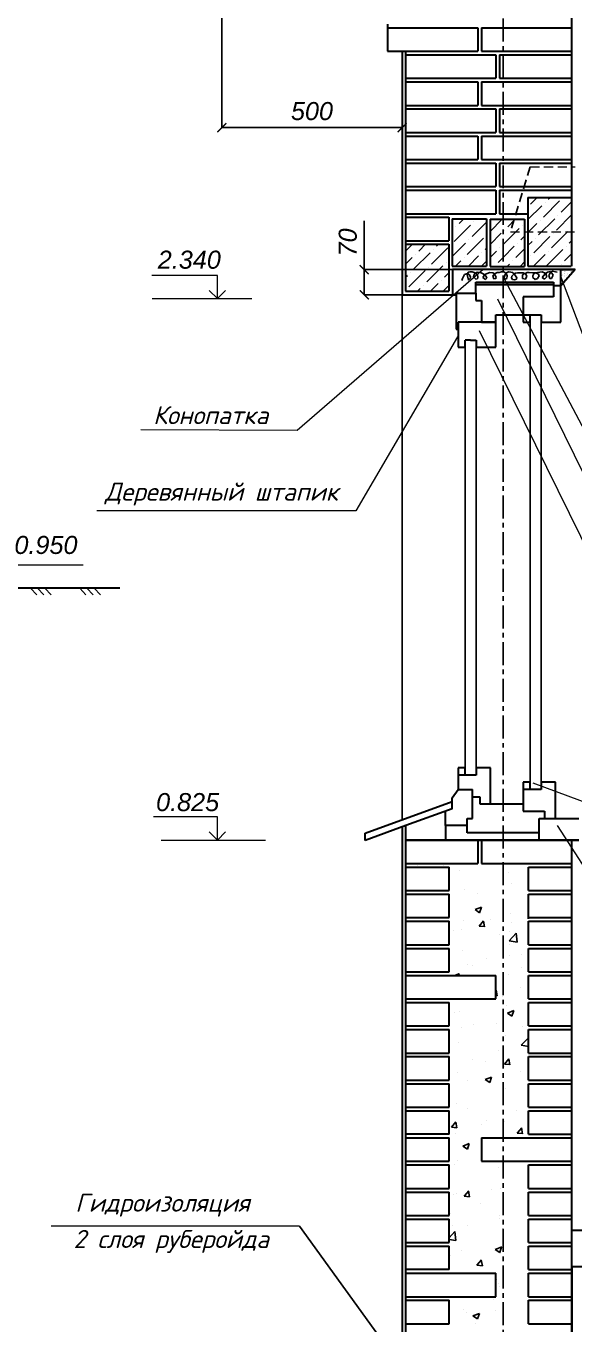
# Model space of a CAD drawing. Header units: millimetres. Extents: x 84778 to 227326, y -44398 to 146312.
# Drawn here: x 208455 to 216051, y -15894 to 2085 of the extents above; entities that cross this region are included whole.
import ezdxf

# ---------------------------------------------------------------- set-up
doc = ezdxf.new("R2010")
doc.units = ezdxf.units.MM
doc.header["$LTSCALE"] = 10
for name, pattern in [('ACAD_ISO03W100', [30, 12, -18]), ('CENTER', [50.8, 31.75, -6.35, 6.35, -6.35]), ('DASHED', [19.05, 12.7, -6.35])]:
    doc.linetypes.add(name, pattern=pattern)
for name, color, linetype in [('Осевая', 7, 'CENTER'), ('Размерная', 7, 'Continuous'), ('Текст', 7, 'Continuous'), ('Штриховка', 7, 'DASHED')]:
    doc.layers.add(name, color=color, linetype=linetype)
for name, color, linetype, lineweight in [('Основная', 7, 'Continuous', 30), ('основной', 7, 'Continuous', 30), ('пунктирная', 7, 'ACAD_ISO03W100', 20), ('Тонкая', 7, 'Continuous', 25)]:
    doc.layers.add(name, color=color, linetype=linetype, lineweight=lineweight)
doc.styles.add('Isocpeur', font='isocpeui.ttf')
doc.styles.add('STIL 888', font='ARIALI.TTF')

# ---------------------------------------------------------------- blocks, each defined once
blk = doc.blocks.new('_ArchTick')
at = {"color": 0, "linetype": 'ByBlock', "const_width": 0.15}
blk.add_lwpolyline([(-0.5, -0.5), (0.5, 0.5)], dxfattribs=at)

msp = doc.modelspace()

# ---------------------------------------------------------------- hatches: boundary and pattern name
at = {"layer": 'Тонкая', "linetype": 'Continuous', "ltscale": 1000}
h = msp.add_hatch(color=256, dxfattribs=at)
edge = h.paths.add_edge_path()
edge.add_line((215767.3, -1465.4), (215754.2, -1465.4))
edge.add_spline(control_points=[(215754.2, -1465.4), (215754.3, -1465.5), (215754.4, -1465.6), (215754.5, -1465.7)], knot_values=[8.6118016, 8.6118016, 8.6118016, 8.6118016, 8.6126803, 8.6126803, 8.6126803, 8.6126803], degree=3, periodic=0)
edge.add_spline(control_points=[(215726.3, -1434.5), (215734.2, -1445.2), (215744.2, -1455.3), (215754.2, -1465.4)], knot_values=[8.5319263, 8.5319263, 8.5319263, 8.5319263, 8.6118016, 8.6118016, 8.6118016, 8.6118016], degree=3, periodic=0)
edge.add_line((215754.2, -1465.4), (215132, -1465.4))
edge.add_line((215132, -1465.4), (215147.7, -1495.1))
edge.add_line((215147.7, -1495.1), (215767.3, -1495.1))
edge.add_line((215767.3, -1495.1), (215767.3, -1465.4))
at = {"layer": 'Тонкая', "linetype": 'Continuous', "lineweight": 30, "ltscale": 1000}
for points in [[(215118.9, -1465.4), (214695.9, -1465.4), (214692.3, -1468.5), (214692.3, -1495.1), (215118.9, -1495.1)], [(215132, -1465.4), (215118.9, -1465.4), (215118.9, -1495.1), (215147.7, -1495.1)]]:
    msp.add_hatch(color=256, dxfattribs=at).paths.add_polyline_path(points)

# ---------------------------------------------------------------- linework, layer by layer
at = {"color": 0, "linetype": 'ByBlock', "const_width": 18.8}
for points in [[(213206.5, -1352.9), (213081.5, -1227.9)], [(213081.5, -1577.4), (213206.5, -1702.4)]]:
    msp.add_lwpolyline(points, dxfattribs=at)
at = {"layer": 'Осевая'}
msp.add_line((215068.9, 12854.6), (215068.9, -25185.4), dxfattribs=at)
at = {"layer": 'Основная', "ltscale": 50}
for p, q in [((213467.3, 2060.1), (214717.3, 2060)), ((214767.3, 2060), (216017.3, 2060)), ((213467.3, 1735.1), (214717.3, 1735)), ((213717.1, 1685.1), (214967.3, 1685)), ((214767.3, 1735), (216017.3, 1735)), ((215017.3, 1685), (216017.1, 1685)), ((213717.1, 1360.1), (214967.3, 1360)), ((213717.3, 1310.1), (214717.1, 1310.1)), ((214767.1, 1310), (216017.3, 1310)), ((215017.3, 1360), (216017.1, 1360)), ((215417.3, 1310), (216017.3, 1310)), ((213717.1, 935.1), (214967.3, 935)), ((213717.3, 985.1), (214717.1, 985)), ((213717.3, 935.1), (214317.3, 935.1)), ((214767.1, 985), (216017.3, 985)), ((215017.3, 935), (216017.3, 935)), ((215417.3, 985), (216017.3, 985)), ((213717.1, 610.1), (214967.3, 610)), ((213717.1, 560.1), (214717.1, 560)), ((213717.3, 610.1), (214317.3, 610.1)), ((214767.1, 560), (216017.3, 560)), ((215017.3, 610), (216017.3, 610)), ((215417.3, 560), (216017.1, 560)), ((213717.1, 235.1), (214717.1, 235.1)), ((213717.3, 185.1), (214317.3, 185.1)), ((213717.3, 185.1), (214967.5, 185)), ((214767.1, 235), (216017.3, 235)), ((215017.3, 185), (216017.3, 185)), ((215417.3, 235), (216017.1, 235)), ((213717.3, -139.9), (214317.3, -139.9)), ((213717.3, -139.9), (214967.5, -140)), ((215017.3, -140), (216017.3, -140)), ((213717.3, -189.9), (214967.5, -189.9)), ((215017.3, -189.9), (216017.3, -190)), ((215412.8, -289.8), (216017.3, -289.8)), ((213717.3, -514.9), (214967.5, -514.9)), ((215017.3, -514.9), (215412.6, -515)), ((213717.3, -564.9), (214317.3, -564.9)), ((213717.3, -564.9), (214317.3, -564.9)), ((214362.8, -588.5), (214838.4, -588.6)), ((214888.4, -592.7), (215364, -592.7)), ((213717.3, -889.9), (214317.3, -889.9)), ((213717.3, -938.3), (214317.3, -938.3)), ((214362.8, -1240.2), (214838.4, -1240.3)), ((214888.4, -1244.3), (215364, -1244.4)), ((215412.1, -1240.2), (216012.8, -1240.3)), ((213716.7, -1589.9), (214317.3, -1590)), ((213668.9, -1639.9), (214368.9, -1640)), ((213668.9, -1639.9), (214417.3, -1639.9)), ((209754.2, -5700.8), (207258.1, -5700.8)), ((213718.9, -9515.4), (214318.9, -9515.4)), ((213718.9, -9515.4), (214718.9, -9515.4)), ((214768.9, -9515.4), (216018.9, -9515.4)), ((215418.9, -9515.4), (216018.9, -9515.4)), ((213718.9, -9565.4), (214318.9, -9565.4)), ((215418.9, -9565.4), (216018.9, -9565.4)), ((213718.9, -9890.4), (214318.9, -9890.4)), ((213718.9, -9940.4), (214318.9, -9940.4)), ((215418.9, -9890.4), (216018.9, -9890.4)), ((215418.9, -9940.4), (216018.9, -9940.4)), ((213718.9, -10265.4), (214318.9, -10265.4)), ((213718.9, -10315.4), (214318.9, -10315.4)), ((215418.9, -10265.4), (216018.9, -10265.4)), ((215418.9, -10315.4), (216018.9, -10315.4)), ((213718.9, -10640.4), (214318.9, -10640.4)), ((213718.9, -10690.4), (214318.9, -10690.4)), ((215418.9, -10640.4), (216018.9, -10640.4)), ((215418.9, -10690.4), (216018.9, -10690.4)), ((213718.9, -11015.4), (214318.9, -11015.4)), ((213718.9, -11065.4), (214968.9, -11065.4)), ((215418.9, -11015.4), (216018.9, -11015.4)), ((215418.9, -11065.4), (216018.9, -11065.4)), ((213718.9, -11390.4), (214968.9, -11390.4)), ((213718.9, -11440.4), (214318.9, -11440.4)), ((215418.9, -11390.4), (216018.9, -11390.4)), ((215418.9, -11440.4), (216018.9, -11440.4)), ((213718.9, -11765.4), (214318.9, -11765.4)), ((213718.9, -11815.4), (214318.9, -11815.4)), ((215418.9, -11765.4), (216018.9, -11765.4)), ((215418.9, -11815.4), (216018.9, -11815.4)), ((213718.9, -12140.4), (214318.9, -12140.4)), ((213718.9, -12190.4), (214318.9, -12190.4)), ((215418.9, -12140.4), (216018.9, -12140.4)), ((215418.9, -12190.4), (216018.9, -12190.4)), ((213718.9, -12515.4), (214318.9, -12515.4)), ((213718.9, -12565.4), (214318.9, -12565.4)), ((215418.9, -12515.4), (216018.9, -12515.4)), ((215418.9, -12565.4), (216018.9, -12565.4)), ((213718.9, -12890.4), (214318.9, -12890.4)), ((213718.9, -12940.4), (214318.9, -12940.4)), ((215418.9, -12890.4), (216018.9, -12890.4)), ((215418.9, -12940.4), (216018.9, -12940.4)), ((213718.9, -13315.4), (214318.9, -13315.4)), ((214768.9, -13315.4), (216018.9, -13315.4)), ((213718.9, -13640.4), (214318.9, -13640.4)), ((214768.9, -13640.4), (216018.9, -13640.4)), ((213718.9, -13690.4), (214318.9, -13690.4)), ((215418.9, -13690.4), (216018.9, -13690.4)), ((213718.9, -14015.4), (214318.9, -14015.4)), ((215418.9, -14015.4), (216018.9, -14015.4)), ((213718.9, -14065.4), (214318.9, -14065.4)), ((215418.9, -14065.4), (216018.9, -14065.4)), ((213718.9, -14390.4), (214318.9, -14390.4)), ((213718.9, -14440.4), (214318.9, -14440.4)), ((215418.9, -14390.4), (216018.9, -14390.4)), ((215418.9, -14440.4), (216018.9, -14440.4)), ((216018.9, -14595.4), (223942.8, -14595.4)), ((213718.9, -14765.4), (214318.9, -14765.4)), ((213718.9, -14815.4), (214318.9, -14815.4)), ((215418.9, -14765.4), (216018.9, -14765.4)), ((215418.9, -14815.4), (216018.9, -14815.4)), ((216018.9, -15095.4), (223942.8, -15095.4)), ((213718.9, -15190.4), (214968.9, -15190.4)), ((215418.9, -15140.4), (216018.9, -15140.4)), ((215418.9, -15190.4), (216018.9, -15190.4)), ((213718.9, -15515.4), (214968.9, -15515.4)), ((213718.9, -15565.4), (214318.9, -15565.4)), ((215418.9, -15565.4), (216018.9, -15565.4)), ((213718.9, -15890.4), (214318.9, -15890.4)), ((215418.9, -15890.4), (216018.9, -15890.4))]:
    msp.add_line(p, q, dxfattribs=at)
at = {"layer": 'Основная', "linetype": 'Continuous', "lineweight": 30, "ltscale": 1000}
for p, q in [((215867.3, -1515.4), (215867.3, -1290.4)), ((215867.3, -1290.4), (216068.9, -1290.4)), ((216068.9, -1290.4), (215867.3, -1515.4))]:
    msp.add_line(p, q, dxfattribs=at)
at = {"layer": 'Основная', "lineweight": 30}
for p, q in [((214417.3, -1615.4), (214417.3, -2115.4)), ((214543.9, -8190.4), (214443.9, -8190.4)), ((214443.9, -8190.4), (214443.9, -8490.4)), ((214543.9, -8290.4), (214543.9, -8190.4)), ((214693.9, -8190.4), (214693.9, -8290.4)), ((214893.9, -8190.4), (214693.9, -8190.4)), ((214893.9, -8690.4), (214893.9, -8190.4)), ((214693.9, -8290.4), (214443.9, -8290.4)), ((215443.9, -8390.4), (215343.9, -8390.4)), ((215343.9, -8390.4), (215343.9, -8690.4)), ((215443.9, -8490.4), (215443.9, -8390.4)), ((215593.9, -8390.4), (215593.9, -8490.4)), ((215793.9, -8390.4), (215593.9, -8390.4)), ((215793.9, -8890.4), (215793.9, -8390.4)), ((214362.9, -8606.2), (214443.9, -8490.4)), ((214362.9, -8656.2), (214362.9, -8606.2)), ((214443.9, -8490.4), (214643.9, -8490.4)), ((214643.9, -8590.4), (214643.9, -8490.4)), ((214643.9, -8890.4), (214643.9, -8590.4)), ((214643.9, -8590.4), (214743.9, -8590.4)), ((214743.9, -8590.4), (214743.9, -8690.4)), ((215593.9, -8490.4), (215343.9, -8490.4)), ((213154.6, -9095.6), (214362.9, -8656.2)), ((214362.9, -8756.2), (213718.9, -8990.4)), ((214268.9, -8990.4), (214268.9, -8790.4)), ((214362.9, -8756.2), (214362.9, -8656.2)), ((214743.9, -8690.4), (215343.9, -8690.4)), ((215343.9, -8690.4), (215343.9, -8790.4)), ((215343.9, -8790.4), (215643.9, -8790.4)), ((215643.9, -8790.4), (215643.9, -8890.4)), ((214568.9, -8890.4), (214643.9, -8890.4)), ((214568.9, -9090.4), (214568.9, -8890.4)), ((215568.9, -9190.4), (215568.9, -8890.4)), ((215568.9, -8890.4), (216118.9, -8890.4)), ((213718.9, -8990.4), (213154.6, -9195.6)), ((213154.6, -9195.6), (213154.6, -9095.6)), ((213718.9, -9190.4), (213718.9, -8990.4)), ((214568.9, -8990.4), (214268.9, -8990.4)), ((214268.9, -8990.4), (214268.9, -9190.4)), ((215568.9, -9090.4), (214568.9, -9090.4)), ((216118.9, -9190.4), (213718.9, -9190.4))]:
    msp.add_line(p, q, dxfattribs=at)
at = {"layer": 'Основная', "linetype": 'Continuous', "ltscale": 1000}
for p, q in [((215932.7, -1456.1), (215932.7, -1456.1)), ((215932.7, -1456.1), (215932.7, -1456.1)), ((213668.9, -13315.4), (213668.9, -13315.4)), ((216018.9, -15095.4), (216018.9, -17815.4))]:
    msp.add_line(p, q, dxfattribs=at)
at = {"layer": 'Основная', "lineweight": 30, "ltscale": 50}
for p, q in [((213718.9, -9190.4), (214318.9, -9190.4)), ((213718.9, -9190.4), (214718.9, -9190.4)), ((213718.9, -9190.4), (216118.9, -9190.4)), ((214768.9, -9190.4), (216018.9, -9190.4)), ((215418.9, -9190.4), (216018.9, -9190.4))]:
    msp.add_line(p, q, dxfattribs=at)
at = {"layer": 'Основная', "linetype": 'ByBlock', "lineweight": 30, "ltscale": 0.5}
msp.add_line((213718.9, -9190.4), (216118.9, -9190.4), dxfattribs=at)
at = {"layer": 'Основная', "lineweight": 30, "ltscale": 0.5}
for p, q in [((215381.4, -9190.4), (214503.9, -9190.4)), ((216118.9, -9190.4), (215441.4, -9190.4))]:
    msp.add_line(p, q, dxfattribs=at)
at = {"layer": 'основной'}
for p, q in [((216017.3, 4635), (216017.3, -1240.3)), ((213467.3, 2110.1), (213467.3, 1735.1)), ((214717.3, 2060), (214717.3, 1735)), ((214767.3, 2060), (214767.3, 1735)), ((214767.3, 2060), (214767.3, 1735)), ((213668.9, 1735.1), (213668.9, -1639.9)), ((213716.7, 1735.1), (213716.7, -1589.9)), ((214967.3, 1685), (214967.3, 1360)), ((214967.3, 1685), (214967.3, 1360)), ((214967.3, 1685), (214967.3, 1360)), ((215017.3, 1685), (215017.3, 1360)), ((214717.1, 1310), (214717.1, 985)), ((214767.1, 1310), (214767.1, 985)), ((216017.3, 1310), (216017.3, 985)), ((216017.3, 1310), (216017.3, 985)), ((216017.3, 1310), (216017.3, 985)), ((214967.3, 935), (214967.3, 610)), ((215017.3, 935), (215017.3, 610)), ((214717.1, 560.1), (214717.1, 235.1)), ((214767.1, 560.1), (214767.1, 235.1)), ((214967.3, 185), (214967.3, -140)), ((215017.3, 185), (215017.3, -140)), ((214967.5, -189.9), (214967.5, -514.9)), ((215017.3, -189.9), (215017.3, -514.9)), ((215412.8, -289.8), (215412.1, -1240.2)), ((214317.3, -564.9), (214317.3, -889.9)), ((214362.8, -588.5), (214362.8, -1240.2)), ((214838.4, -588.6), (214838.4, -1240.3)), ((214888.4, -592.7), (214888.4, -1244.3)), ((215364, -592.7), (215364, -1244.5)), ((214317.3, -938.3), (214317.3, -1590)), ((214367.3, -1290.4), (214367.3, -1639.9)), ((214417.3, -1615.4), (214417.3, -1639.9)), ((213668.9, -9008.6), (213668.9, -17139.2))]:
    msp.add_line(p, q, dxfattribs=at)
at = {"layer": 'основной', "lineweight": 30}
for p, q in [((216068.9, -1290.4), (214367.3, -1290.4)), ((216068.9, -1290.4), (214417.3, -1290.4)), ((214417.3, -1615.4), (214692.3, -1615.4)), ((214692.3, -1515.4), (214692.3, -1465.4)), ((214692.3, -1465.4), (215767.3, -1465.4)), ((214692.3, -1495.1), (215767.3, -1495.1)), ((214692.3, -1615.4), (214692.3, -1515.4)), ((214692.3, -1615.4), (214692.3, -1715.4)), ((215767.3, -1465.4), (215767.3, -1515.4)), ((215867.3, -1515.4), (215767.3, -1515.4)), ((215767.3, -1515.4), (215767.3, -1665.4)), ((215867.3, -2015.4), (215867.3, -1515.4)), ((214692.3, -1715.4), (214767.3, -1715.4)), ((214767.3, -1715.4), (214767.3, -2015.4)), ((215343.9, -1665.4), (215343.9, -1865.4)), ((215767.3, -1665.4), (215343.9, -1665.4)), ((214967.3, -1915.4), (215517.3, -1915.4)), ((214967.3, -2015.4), (214967.3, -1915.4)), ((215343.9, -1865.4), (215343.9, -2015.4)), ((215443.9, -2015.4), (215443.9, -1915.4)), ((215517.3, -1915.4), (215593.9, -1915.4)), ((215593.9, -1915.4), (215593.9, -2015.4)), ((214417.3, -2115.4), (214443.9, -2115.4)), ((214443.9, -2015.4), (214443.9, -2115.4)), ((214967.3, -2015.4), (214443.9, -2015.4)), ((214443.9, -2115.4), (214443.9, -2365.4)), ((214767.3, -2015.4), (214967.3, -2015.4)), ((214967.3, -2365.4), (214967.3, -2015.4)), ((215343.9, -2015.4), (215443.9, -2015.4)), ((215593.9, -2015.4), (215867.3, -2015.4)), ((214617.3, -2265.4), (214543.9, -2265.4)), ((214543.9, -2365.4), (214543.9, -2265.4)), ((214617.3, -2265.4), (214693.9, -2265.4)), ((214693.9, -2265.4), (214693.9, -2365.4)), ((214443.9, -2365.4), (214543.9, -2365.4)), ((214693.9, -2365.4), (214967.3, -2365.4))]:
    msp.add_line(p, q, dxfattribs=at)
at = {"layer": 'основной', "lineweight": 20}
msp.add_line((215867.3, -1515.4), (215867.3, -1290.4), dxfattribs=at)
at = {"layer": 'основной', "ltscale": 50}
for p, q in [((213718.9, -17815.4), (213718.9, -9140.4)), ((216018.9, -17065.4), (216018.9, -9190.4)), ((214318.9, -9890.4), (214318.9, -9565.4)), ((215418.9, -9890.4), (215418.9, -9565.4)), ((214318.9, -10265.4), (214318.9, -9940.4)), ((215418.9, -10281.3), (215418.9, -9940.4)), ((214318.9, -10640.4), (214318.9, -10315.4)), ((215418.9, -10640.4), (215418.9, -10315.4)), ((214318.9, -11015.4), (214318.9, -10690.4)), ((215418.9, -11015.4), (215418.9, -10690.4)), ((214968.9, -11390.4), (214968.9, -11065.4)), ((215418.9, -11390.4), (215418.9, -11065.4)), ((214318.9, -11765.4), (214318.9, -11440.4)), ((215418.9, -11765.4), (215418.9, -11440.4)), ((214318.9, -12140.4), (214318.9, -11815.4)), ((215418.9, -12140.4), (215418.9, -11815.4)), ((214318.9, -12515.4), (214318.9, -12190.4)), ((215418.9, -12515.4), (215418.9, -12190.4)), ((214318.9, -12890.4), (214318.9, -12565.4)), ((215418.9, -12890.4), (215418.9, -12565.4)), ((214318.9, -13265.4), (214318.9, -12940.4)), ((215418.9, -13265.4), (215418.9, -12940.4)), ((214318.9, -13640.4), (214318.9, -13315.4)), ((216018.9, -13640.4), (216018.9, -13315.4)), ((214318.9, -14015.4), (214318.9, -13690.4)), ((215418.9, -14015.4), (215418.9, -13690.4)), ((214318.9, -14390.4), (214318.9, -14065.4)), ((215418.9, -14390.4), (215418.9, -14065.4)), ((214318.9, -14765.4), (214318.9, -14440.4)), ((215418.9, -14765.4), (215418.9, -14440.4)), ((214318.9, -15140.4), (214318.9, -14815.4)), ((215418.9, -15140.4), (215418.9, -14815.4)), ((214968.9, -15515.4), (214968.9, -15190.4)), ((215418.9, -15515.4), (215418.9, -15190.4)), ((214318.9, -15890.4), (214318.9, -15565.4)), ((215418.9, -15890.4), (215418.9, -15565.4))]:
    msp.add_line(p, q, dxfattribs=at)
at = {"layer": 'основной', "linetype": 'Continuous', "ltscale": 1000}
for p, q in [((214718.9, -9190.4), (214718.9, -9515.6)), ((214768.9, -9190.4), (214768.9, -9515.4)), ((214318.9, -13265.4), (213718.9, -13265.4)), ((215418.9, -13265.4), (216018.9, -13265.4)), ((214768.9, -13315.4), (214768.9, -13640.4)), ((214318.9, -15140.4), (213718.9, -15140.4)), ((215418.9, -15515.4), (216018.9, -15515.4))]:
    msp.add_line(p, q, dxfattribs=at)
at = {"layer": 'пунктирная', "linetype": 'DASHED'}
for p, q in [((215443.9, 134.6), (216068.9, 134.6)), ((215168.9, -765.4), (216068.9, -765.4))]:
    msp.add_line(p, q, dxfattribs=at)
at = {"layer": 'Размерная', "linetype": 'Continuous', "lineweight": 20}
for p, q in [((211107.6, -1370.4), (210201.6, -1370.4)), ((211107.6, -1690.4), (211107.6, -1370.4)), ((210994.4, -1577.3), (211107.6, -1690.4)), ((211220.7, -1577.3), (211107.6, -1690.4)), ((211107.6, -8870.4), (210224.1, -8870.4)), ((211107.6, -9190.4), (211107.6, -8870.4)), ((210994.4, -9077.3), (211107.6, -9190.4)), ((211220.7, -9077.3), (211107.6, -9190.4))]:
    msp.add_line(p, q, dxfattribs=at)
at = {"layer": 'Размерная', "linetype": 'ByBlock', "lineweight": 20}
msp.add_line((208250.8, -5380.8), (209246.5, -5380.8), dxfattribs=at)
at = {"layer": 'Текст', "lineweight": 20}
for p, q in [((214791.4, -1289.7), (212214.1, -3517.3)), ((215082, -1415.4), (217513.4, -6015.5)), ((215862.1, -1381.9), (217305.5, -5189.2)), ((214991.3, -1694.8), (217513.4, -6831.3)), ((214734, -2131.8), (217513.4, -7773.6)), ((214434.9, -2219.7), (213029, -4630.6)), ((212214.1, -3517.3), (210044.9, -3509.9)), ((213029, -4630.6), (209438.2, -4630.6)), ((215478.8, -8397.9), (217483.6, -9144.5)), ((215818.9, -8989.7), (217371.5, -11398.9)), ((212246.7, -14539.2), (208803.9, -14539.2))]:
    msp.add_line(p, q, dxfattribs=at)
at = {"layer": 'Тонкая', "linetype": 'Continuous', "ltscale": 1000}
for p, q in [((211168.9, 2809.3), (211168.9, 675.4)), ((213668.9, 1734.5), (213668.9, 675.4)), ((213668.9, 676.7), (211168.9, 676.7)), ((215447, -382.2), (215539.4, -289.8)), ((215626.6, -561.9), (215851.1, -337.3)), ((215693.9, -314.9), (215719, -289.8)), ((215873.5, -494.5), (216017.3, -350.7)), ((215896, -292.4), (215896, -292.4)), ((215412.6, -596.3), (215604.1, -404.7)), ((215649, -359.8), (215649, -359.8)), ((215806.2, -741.5), (216017.3, -530.3)), ((213144, -1290.4), (213144, -616)), ((214391.8, -898.6), (214616.3, -674.1)), ((214414.3, -696.6), (214414.3, -696.6)), ((214459.2, -651.7), (214522.3, -588.6)), ((214638.8, -831.3), (214838.4, -631.6)), ((214661.2, -629.2), (214661.2, -629.2)), ((214888.4, -761.2), (215056.9, -592.7)), ((215068.9, -940), (215289.8, -719)), ((215132.7, -696.6), (215236.5, -592.7)), ((215334.7, -674.1), (215334.7, -674.1)), ((215412.4, -776), (215536.8, -651.7)), ((215559.2, -808.8), (215783.7, -584.3)), ((215581.7, -606.8), (215581.7, -606.8)), ((215828.6, -539.4), (215828.6, -539.4)), ((216008.2, -719), (216008.2, -719)), ((214362.8, -748), (214369.3, -741.5)), ((214571.4, -1078.2), (214795.9, -853.7)), ((214593.9, -876.2), (214593.9, -876.2)), ((214888.4, -940.8), (215042.9, -786.4)), ((215087.8, -741.5), (215087.8, -741.5)), ((215312.3, -876.2), (215364, -824.4)), ((215412.3, -955.7), (215469.4, -898.6)), ((215491.9, -1055.8), (215716.4, -831.3)), ((215514.3, -853.7), (215514.3, -853.7)), ((215738.8, -988.4), (215963.3, -763.9)), ((215761.3, -786.4), (215761.3, -786.4)), ((215985.8, -921.1), (216017.3, -889.5)), ((213716.7, -1034.9), (213813.3, -938.3)), ((213830.5, -1280.3), (214055, -1055.8)), ((213853, -1078.2), (213853, -1078.2)), ((213897.9, -1033.3), (213992.9, -938.3)), ((214077.5, -1212.9), (214302, -988.4)), ((214099.9, -1010.9), (214099.9, -1010.9)), ((214144.8, -966), (214172.5, -938.3)), ((214362.8, -1107.3), (214549, -921.1)), ((214773.5, -1055.8), (214773.5, -1055.8)), ((214818.4, -1010.9), (214838.4, -990.8)), ((214888.4, -1120.4), (214975.5, -1033.3)), ((215020.4, -988.4), (215020.4, -988.4)), ((215065.3, -943.5), (215068.9, -940)), ((215068.9, -1119.6), (215222.5, -966)), ((215244.9, -1123.1), (215364, -1004)), ((215267.4, -921.1), (215267.4, -921.1)), ((215487, -1240.2), (215649, -1078.2)), ((215671.5, -1235.4), (215896, -1010.9)), ((215693.9, -1033.3), (215693.9, -1033.3)), ((215918.4, -1168), (216017.3, -1069.1)), ((215940.9, -966), (215940.9, -966)), ((213716.7, -1214.5), (213808.1, -1123.1)), ((214010.1, -1459.9), (214234.6, -1235.4)), ((214032.6, -1257.8), (214032.6, -1257.8)), ((214279.5, -1190.5), (214279.5, -1190.5)), ((214409.4, -1240.2), (214481.6, -1168)), ((214526.5, -1123.1), (214526.5, -1123.1)), ((214589, -1240.2), (214728.6, -1100.7)), ((214768.6, -1240.3), (214838.4, -1170.4)), ((214953.1, -1235.4), (214953.1, -1235.4)), ((214998, -1190.5), (215068.9, -1119.6)), ((215123.7, -1244.4), (215155.1, -1212.9)), ((215200, -1168), (215200, -1168)), ((215303.2, -1244.4), (215364, -1183.6)), ((215447, -1100.7), (215447, -1100.7)), ((215873.5, -1212.9), (215873.5, -1212.9)), ((214366.7, -1290.4), (213142.7, -1290.4)), ((213144, -1639.9), (213144, -1290.4)), ((213716.7, -1394.1), (213740.7, -1370.1)), ((213763.2, -1527.2), (213987.7, -1302.7)), ((213785.6, -1325.2), (213785.6, -1325.2)), ((214212.2, -1437.4), (214212.2, -1437.4)), ((214257.1, -1392.5), (214317.3, -1332.3)), ((214494.7, -1441), (214507.1, -1412.2)), ((214507.1, -1412.2), (214531.8, -1358.8)), ((214531.8, -1358.8), (214558.5, -1348.5)), ((214558.5, -1348.5), (214575, -1344.4)), ((214567.8, -1357.8), (214577, -1337.2)), ((214589.4, -1435.9), (214567.8, -1357.8)), ((214575, -1344.4), (214602.8, -1362.9)), ((214577, -1337.2), (214585.3, -1324.9)), ((214585.3, -1324.9), (214605.9, -1318.7)), ((214611, -1413.3), (214589.4, -1435.9)), ((214602.8, -1362.9), (214614.1, -1393.7)), ((214605.9, -1318.7), (214637.7, -1318.7)), ((214614.1, -1393.7), (214611, -1413.3)), ((214637.7, -1318.7), (214668.6, -1328)), ((214657.3, -1388.6), (214660.4, -1367)), ((214689.2, -1422.5), (214657.3, -1388.6)), ((214660.4, -1367), (214674.8, -1348.5)), ((214668.6, -1328), (214694.3, -1343.4)), ((214674.8, -1348.5), (214699.5, -1330)), ((214708.7, -1419.4), (214689.2, -1422.5)), ((214694.3, -1343.4), (214711.8, -1361.9)), ((214699.5, -1330), (214720, -1325.9)), ((214717, -1408.1), (214708.7, -1419.4)), ((214711.8, -1361.9), (214717, -1388.6)), ((214717, -1388.6), (214717, -1408.1)), ((214720, -1325.9), (214753, -1329)), ((214753, -1329), (214791, -1347.5)), ((214785.9, -1400.9), (214812.6, -1358.8)), ((214822.9, -1426.6), (214785.9, -1400.9)), ((214791, -1347.5), (214829.1, -1375.2)), ((214812.6, -1358.8), (214845.5, -1342.3)), ((214841.4, -1407.1), (214822.9, -1426.6)), ((214829.1, -1375.2), (214841.4, -1407.1)), ((214845.5, -1342.3), (214882.6, -1328)), ((214882.6, -1328), (214923.7, -1334.1)), ((214923.7, -1334.1), (214950.5, -1347.5)), ((214923.7, -1381.4), (214947.4, -1346.5)), ((214939.2, -1418.4), (214923.7, -1381.4)), ((214966.9, -1413.3), (214939.2, -1418.4)), ((214947.4, -1346.5), (214984.4, -1330)), ((214950.5, -1347.5), (214971.1, -1398.9)), ((214971.1, -1398.9), (214966.9, -1413.3)), ((214984.4, -1330), (215012.2, -1330)), ((215012.2, -1330), (215045.1, -1318.2)), ((215045.1, -1318.2), (215076.7, -1321.1)), ((215075.3, -1424.6), (215095.4, -1355.6)), ((215121.3, -1414.6), (215075.3, -1424.6)), ((215076.7, -1321.1), (215104.1, -1336.9)), ((215095.4, -1355.6), (215117, -1332.6)), ((215104.1, -1336.9), (215114.1, -1354.2)), ((215114.1, -1354.2), (215124.2, -1377.2)), ((215117, -1332.6), (215142.9, -1321.1)), ((215124.2, -1377.2), (215121.3, -1414.6)), ((215142.9, -1321.1), (215173.1, -1324)), ((215173.1, -1324), (215200.5, -1328.3)), ((215184.6, -1401.6), (215190.4, -1380.1)), ((215199, -1426.1), (215184.6, -1401.6)), ((215190.4, -1380.1), (215219.2, -1349.9)), ((215226.4, -1430.4), (215199, -1426.1)), ((215200.5, -1328.3), (215219.2, -1347)), ((215219.2, -1349.9), (215239.3, -1338.4)), ((215219.2, -1347), (215259.5, -1401.6)), ((215255.1, -1423.2), (215226.4, -1430.4)), ((215239.3, -1338.4), (215269.5, -1332.6)), ((215259.5, -1401.6), (215255.1, -1423.2)), ((215269.5, -1332.6), (215312.7, -1332.6)), ((215312.7, -1332.6), (215347.2, -1335.5)), ((215335.7, -1364.2), (215360.2, -1348.4)), ((215335.7, -1411.7), (215335.7, -1364.2)), ((215380.3, -1420.3), (215335.7, -1411.7)), ((215347.2, -1335.5), (215378.9, -1349.9)), ((215360.2, -1348.4), (215400.5, -1331.2)), ((215378.9, -1349.9), (215394.7, -1381.5)), ((215394.7, -1381.5), (215380.3, -1420.3)), ((215400.5, -1331.2), (215429.2, -1331.2)), ((215429.2, -1331.2), (215475.3, -1334.1)), ((215475.3, -1334.1), (215522.4, -1334.2)), ((215479.1, -1377.5), (215494.8, -1346)), ((215479.1, -1401.1), (215479.1, -1377.5)), ((215514.5, -1424.7), (215479.1, -1401.1)), ((215494.8, -1346), (215514.5, -1334.2)), ((215514.5, -1334.2), (215577.5, -1326.3)), ((215546, -1412.9), (215514.5, -1424.7)), ((215522.4, -1334.2), (215557.8, -1353.9)), ((215565.7, -1377.5), (215546, -1412.9)), ((215557.8, -1353.9), (215565.7, -1377.5)), ((215577.5, -1326.3), (215609, -1322.4)), ((215609, -1322.4), (215660.2, -1342.1)), ((215609, -1397.2), (215652.3, -1346)), ((215640.5, -1420.8), (215609, -1397.2)), ((215676, -1389.3), (215640.5, -1420.8)), ((215652.3, -1346), (215683.8, -1326.3)), ((215660.2, -1342.1), (215676, -1389.3)), ((215683.8, -1326.3), (215719.3, -1314.5)), ((215699.6, -1369.6), (215711.4, -1353.9)), ((215715.3, -1412.9), (215699.6, -1369.6)), ((215711.4, -1353.9), (215727.1, -1330.3)), ((215739, -1412.9), (215715.3, -1412.9)), ((215719.3, -1314.5), (215742.9, -1338.1)), ((215727.1, -1330.3), (215754.7, -1310.6)), ((215762.6, -1365.7), (215739, -1412.9)), ((215742.9, -1338.1), (215762.6, -1365.7)), ((215754.7, -1310.6), (215794.1, -1322.4)), ((215794.1, -1322.4), (215817.7, -1326.3)), ((213718.3, -1572.1), (213718.3, -1572.1)), ((213880.1, -1589.9), (213920.3, -1549.7)), ((213965.2, -1504.8), (213965.2, -1504.8)), ((214059.6, -1590), (214167.3, -1482.3)), ((214239.2, -1590), (214317.3, -1511.9)), ((213668.2, -1639.9), (213142.7, -1639.9)), ((215443.9, -8390.4), (215443.9, -1953.1)), ((215593.9, -8390.4), (215593.9, -2015.4)), ((214543.9, -8190.4), (214543.9, -2343.4)), ((214693.9, -8190.4), (214693.9, -2365.4)), ((212246.7, -14539.2), (214607, -17798.3))]:
    msp.add_line(p, q, dxfattribs=at)
at = {"layer": 'Тонкая', "linetype": 'DASHED'}
msp.add_line((215443.9, 134.6), (215168.9, -765.4), dxfattribs=at)
at = {"layer": 'Тонкая', "linetype": 'Continuous', "lineweight": 0, "ltscale": 1000}
for p, q in [((210206.5, -1690.4), (211583.7, -1690.4)), ((210331, -9190.4), (211776.5, -9190.4))]:
    msp.add_line(p, q, dxfattribs=at)
at = {"layer": 'Тонкая', "ltscale": 50}
msp.add_line((213668.9, -8908.6), (213668.9, -1639.9), dxfattribs=at)
at = {"layer": 'Штриховка', "linetype": 'Continuous', "ltscale": 1000}
for p, q in [((215868.8, -1291.4), (215868.8, -1291.4)), ((215875, -1350.2), (215875, -1350.2)), ((215877, -1411.4), (215877, -1411.4)), ((215881.6, -1371.9), (215881.6, -1371.9)), ((215886.5, -1352.4), (215886.5, -1352.4)), ((215888.1, -1307.9), (215888.1, -1307.9)), ((215889.3, -1424.4), (215889.3, -1424.4)), ((215895.2, -1429.7), (215895.2, -1429.7)), ((215898.1, -1369.7), (215898.1, -1369.7)), ((215912.1, -1431.9), (215912.1, -1431.9)), ((215917.8, -1317.3), (215917.8, -1317.3)), ((215919.7, -1336.9), (215919.7, -1336.9)), ((215919.8, -1378.5), (215919.8, -1378.5)), ((215923.8, -1313), (215923.8, -1313)), ((215923.9, -1366.3), (215923.9, -1366.3)), ((215925.5, -1342.2), (215925.5, -1342.2)), ((215937.2, -1321.5), (215937.2, -1321.5)), ((215949.4, -1392.5), (215949.4, -1392.5)), ((215953.2, -1367.5), (215953.2, -1367.5)), ((215960.8, -1347.1), (215960.8, -1347.1)), ((215962.8, -1401), (215962.8, -1401)), ((215962.8, -1408.3), (215962.8, -1408.3)), ((215967, -1360.7), (215967, -1360.7)), ((215983.5, -1358.5), (215983.5, -1358.5)), ((215985.4, -1352.2), (215985.4, -1352.2)), ((215999.1, -1317.7), (215999.1, -1317.7)), ((216009.4, -1355.1), (216009.4, -1355.1)), ((216015.1, -1309), (216015.1, -1309)), ((216021, -1314.4), (216021, -1314.4)), ((216022.6, -1312.8), (216022.6, -1312.8)), ((216036, -1321.4), (216036, -1321.4)), ((215867.7, -1456), (215867.7, -1456)), ((215876.2, -1472.2), (215876.2, -1472.2)), ((215879, -1472.6), (215879, -1472.6)), ((215889.6, -1480.7), (215889.6, -1480.7)), ((215910.8, -1450.3), (215910.8, -1450.3)), ((215921.8, -1439.7), (215921.8, -1439.7)), ((215927.4, -1448.1), (215927.4, -1448.1)), ((215932.7, -1456.1), (215932.7, -1456.1)), ((215932.7, -1456.1), (215932.7, -1456.1)), ((215545.1, -9516.4), (215544.9, -9515.4)), ((213886.6, -9549.7), (213886.6, -9549.7)), ((214244.7, -9541.8), (214244.7, -9541.8)), ((214464.3, -9607.8), (214464.3, -9607.8)), ((215142.2, -9636.5), (215142.2, -9636.5)), ((214324.5, -9872.2), (214324.5, -9872.2)), ((214530.8, -9877.2), (214530.8, -9877.2)), ((215065.1, -9745.1), (215065.1, -9745.1)), ((215182.9, -9787.8), (215182.9, -9787.8)), ((214709.5, -9937.5), (214709.5, -9937.5)), ((214678.9, -10154.3), (214742.1, -10196.9)), ((214679.4, -10154.4), (214768.4, -10120.2)), ((214742.1, -10196.7), (214767.8, -10119.9)), ((215167.4, -10210.6), (215167.4, -10210.6)), ((214484.8, -10427.4), (214484.8, -10427.4)), ((214515.4, -10300), (214515.4, -10300)), ((214734.6, -10382.3), (214810.5, -10388.9)), ((214735.9, -10382.4), (214797.1, -10309.4)), ((214810.4, -10392), (214795.7, -10312.4)), ((214894.9, -10285.4), (214894.9, -10285.4)), ((215177.5, -10332.8), (215177.5, -10332.8)), ((214375.4, -10438.4), (214375.4, -10438.4)), ((215012.7, -10502.8), (215012.7, -10502.8)), ((215151.3, -10585.5), (215250.2, -10482.4)), ((215151.5, -10586.4), (215264.4, -10603.9)), ((215162.7, -10456), (215162.7, -10456)), ((215264.3, -10603.1), (215250.3, -10482.5)), ((214499.9, -10722.8), (214499.9, -10722.8)), ((215152, -10633.4), (215152, -10633.4)), ((215317, -10781.7), (215317, -10781.7)), ((214576.4, -10908.8), (214576.4, -10908.8)), ((214642.3, -10931), (214642.3, -10931)), ((214843.4, -10833.7), (214843.4, -10833.7)), ((215161.3, -10791.9), (215161.3, -10791.9)), ((215320.2, -10959.6), (215320.2, -10959.6)), ((214396.3, -11065.4), (214459.4, -11041.2)), ((214450.6, -11065.4), (214458.8, -11040.9)), ((215136.6, -11056.1), (215136.6, -11056.1)), ((214968.9, -11270), (214973.3, -11264.7)), ((214986.6, -11347.3), (214971.9, -11267.6)), ((215308.2, -11229.5), (215308.2, -11229.5)), ((214320.7, -11480.4), (214320.7, -11480.4)), ((214968.9, -11342.7), (214986.7, -11344.2)), ((215061.4, -11353.2), (215061.4, -11353.2)), ((215121.1, -11478.9), (215121.1, -11478.9)), ((214395, -11579.9), (214395, -11579.9)), ((214469, -11568.3), (214469, -11568.3)), ((215072.9, -11608.6), (215072.9, -11608.6)), ((215128, -11586.5), (215191.1, -11629.2)), ((215128.5, -11586.7), (215217.4, -11552.5)), ((215191.1, -11628.9), (215216.9, -11552.2)), ((214493.1, -11793.7), (214493.1, -11793.7)), ((214662.7, -11750.5), (214662.7, -11750.5)), ((214974.1, -11730.4), (214974.1, -11730.4)), ((215340.7, -11779.2), (215340.7, -11779.2)), ((214453.6, -11991.1), (214453.6, -11991.1)), ((215105.7, -11901.7), (215105.7, -11901.7)), ((215319.6, -12032.8), (215418.6, -11929.7)), ((215319.8, -12033.8), (215418.9, -12049.1)), ((215418.9, -11931.9), (215418.6, -11929.8)), ((215008.9, -12111), (215008.9, -12111)), ((215088.3, -12292.9), (215149.5, -12220)), ((215162.8, -12302.5), (215148.1, -12222.9)), ((214640, -12231.3), (214640, -12231.3)), ((214820.3, -12254.1), (214820.3, -12254.1)), ((215087, -12292.9), (215162.9, -12299.5)), ((215090.2, -12324.5), (215090.2, -12324.5)), ((215313.3, -12389.9), (215313.3, -12389.9)), ((214438.2, -12413.9), (214438.2, -12413.9)), ((214572.6, -12517), (214572.6, -12517)), ((214818.9, -12507.5), (214882.1, -12550.1)), ((214819.5, -12507.6), (214908.4, -12473.5)), ((214882.1, -12549.9), (214907.9, -12473.1)), ((215074.8, -12747.2), (215074.8, -12747.2)), ((215108, -12626.6), (215108, -12626.6)), ((214422.7, -12836.6), (214422.7, -12836.6)), ((214572.9, -12903.1), (214572.9, -12903.1)), ((215250.9, -12931.8), (215250.9, -12931.8)), ((214353.6, -13168.5), (214414.8, -13095.5)), ((214428.1, -13178.1), (214413.4, -13098.5)), ((214840.7, -13073.7), (214840.7, -13073.7)), ((215057.6, -12961.4), (215057.6, -12961.4)), ((215091.8, -13085.6), (215091.8, -13085.6)), ((214352.3, -13168.5), (214428.2, -13175.1)), ((214407.3, -13259.4), (214407.3, -13259.4)), ((214773.9, -13127.5), (214773.9, -13127.5)), ((215059.3, -13170), (215059.3, -13170)), ((215263.2, -13248.2), (215339.2, -13254.8)), ((215264.5, -13248.2), (215325.8, -13175.2)), ((215339, -13257.8), (215324.3, -13178.2)), ((214509.9, -13428.4), (214573.1, -13471)), ((214510.5, -13428.5), (214599.4, -13394.4)), ((214573.1, -13470.8), (214598.9, -13394.1)), ((214320.3, -13548.7), (214320.3, -13548.7)), ((214439.8, -13628.4), (214439.8, -13628.4)), ((214757.7, -13586.5), (214757.7, -13586.5)), ((214391.8, -13682.2), (214391.8, -13682.2)), ((215005.2, -13719.2), (215005.2, -13719.2)), ((215028.5, -14015.6), (215028.5, -14015.6)), ((214376.4, -14105), (214376.4, -14105)), ((214423.6, -14087.4), (214423.6, -14087.4)), ((214528.5, -14123.7), (214604.5, -14130.4)), ((214529.8, -14123.8), (214591.1, -14050.8)), ((214568.9, -14125.2), (214568.9, -14125.2)), ((214604.3, -14133.4), (214589.6, -14053.8)), ((214904.6, -14024.1), (214904.6, -14024.1)), ((214340.7, -14368.2), (214340.7, -14368.2)), ((214750.9, -14226.3), (214750.9, -14226.3)), ((214360.9, -14527.7), (214360.9, -14527.7)), ((214570.5, -14525), (214570.5, -14525)), ((215013, -14438.3), (215013, -14438.3)), ((215018.7, -14396.9), (215018.7, -14396.9)), ((214318.9, -14698.7), (214399.9, -14614.2)), ((214318.9, -14721), (214414.1, -14735.7)), ((214414, -14734.9), (214400, -14614.3)), ((215053.9, -14569.6), (215053.9, -14569.6)), ((214498.3, -14871.8), (214498.3, -14871.8)), ((214959, -14860.7), (215022.2, -14903.3)), ((214959.6, -14860.8), (215048.5, -14826.7)), ((214997.6, -14861.1), (214997.6, -14861.1)), ((215022.2, -14903.1), (215047.9, -14826.3)), ((215038.5, -14920.3), (215038.5, -14920.3)), ((214345.5, -14950.5), (214345.5, -14950.5)), ((214704.8, -15079), (214780.7, -15085.7)), ((214706, -15079.1), (214767.3, -15006.1)), ((214780.5, -15088.7), (214765.8, -15009.1)), ((214982.1, -15283.9), (214982.1, -15283.9)), ((215001.5, -15327.4), (215001.5, -15327.4)), ((215022.3, -15379.4), (215022.3, -15379.4)), ((214928.9, -15549.4), (214928.9, -15549.4)), ((214518.7, -15691.4), (214518.7, -15691.4)), ((214565.1, -15733.4), (214565.1, -15733.4)), ((214650, -15781.6), (214713.2, -15824.2)), ((214650.6, -15781.7), (214739.5, -15747.6)), ((214713.2, -15824), (214738.9, -15747.3)), ((214966.7, -15706.7), (214966.7, -15706.7)), ((214688.2, -15880.3), (214688.2, -15880.3))]:
    msp.add_line(p, q, dxfattribs=at)
at = {"layer": 'Штриховка'}
for p, q in [((208517.3, -5700.8), (208610.3, -5798.5)), ((208617.3, -5700.8), (208710.3, -5798.5)), ((208717.3, -5700.8), (208810.3, -5798.5)), ((209199.6, -5700.8), (209292.6, -5798.5)), ((209299.6, -5700.8), (209392.6, -5798.5)), ((209399.6, -5700.8), (209492.6, -5798.5))]:
    msp.add_line(p, q, dxfattribs=at)

# ---------------------------------------------------------------- block references
at = {"layer": 'Тонкая', "linetype": 'Continuous', "ltscale": 1000, "xscale": 125, "yscale": 125, "zscale": 125, "rotation": 180}
msp.add_blockref('_ArchTick', (211168.9, 676.7), dxfattribs=at)
at = {"layer": 'Тонкая', "linetype": 'Continuous', "ltscale": 1000, "xscale": 125, "yscale": 125, "zscale": 125}
msp.add_blockref('_ArchTick', (213668.9, 676.7), dxfattribs=at)

# ---------------------------------------------------------------- texts
at = {"layer": 'Размерная', "style": 'STIL 888'}
msp.add_text('70', height=250, rotation=90, dxfattribs=at).set_placement((213039.7, -1107.7))
at = {"layer": 'Размерная', "linetype": 'Continuous', "ltscale": 50, "style": 'STIL 888'}
for s, p in [('2.340', (210281.9, -1277.3)), ('0.825', (210258.4, -8790))]:
    msp.add_text(s, height=250, dxfattribs=at).set_placement(p)
at = {"layer": 'Размерная', "linetype": 'ByBlock', "ltscale": 50, "style": 'STIL 888'}
msp.add_text('0.950', height=250, dxfattribs=at).set_placement((208295, -5228.1))
at = {"layer": 'Текст', "lineweight": 30, "style": 'Isocpeur'}
for s, p in [('Конопатка', (210217.5, -3430.3)), ('Деревянный штапик', (209549.6, -4489.7)), ('Гидроизоляция', (209138.3, -14338.1)), ('2 слоя руберойда', (209114.8, -14841))]:
    msp.add_text(s, height=250, dxfattribs=at).set_placement(p)
at = {"layer": 'Тонкая', "linetype": 'Continuous', "ltscale": 1000, "insert": (212418.9, 904.3), "char_height": 250, "attachment_point": 5, "style": 'STIL 888'}
msp.add_mtext('500', dxfattribs=at)

doc.saveas('drawing.dxf')
